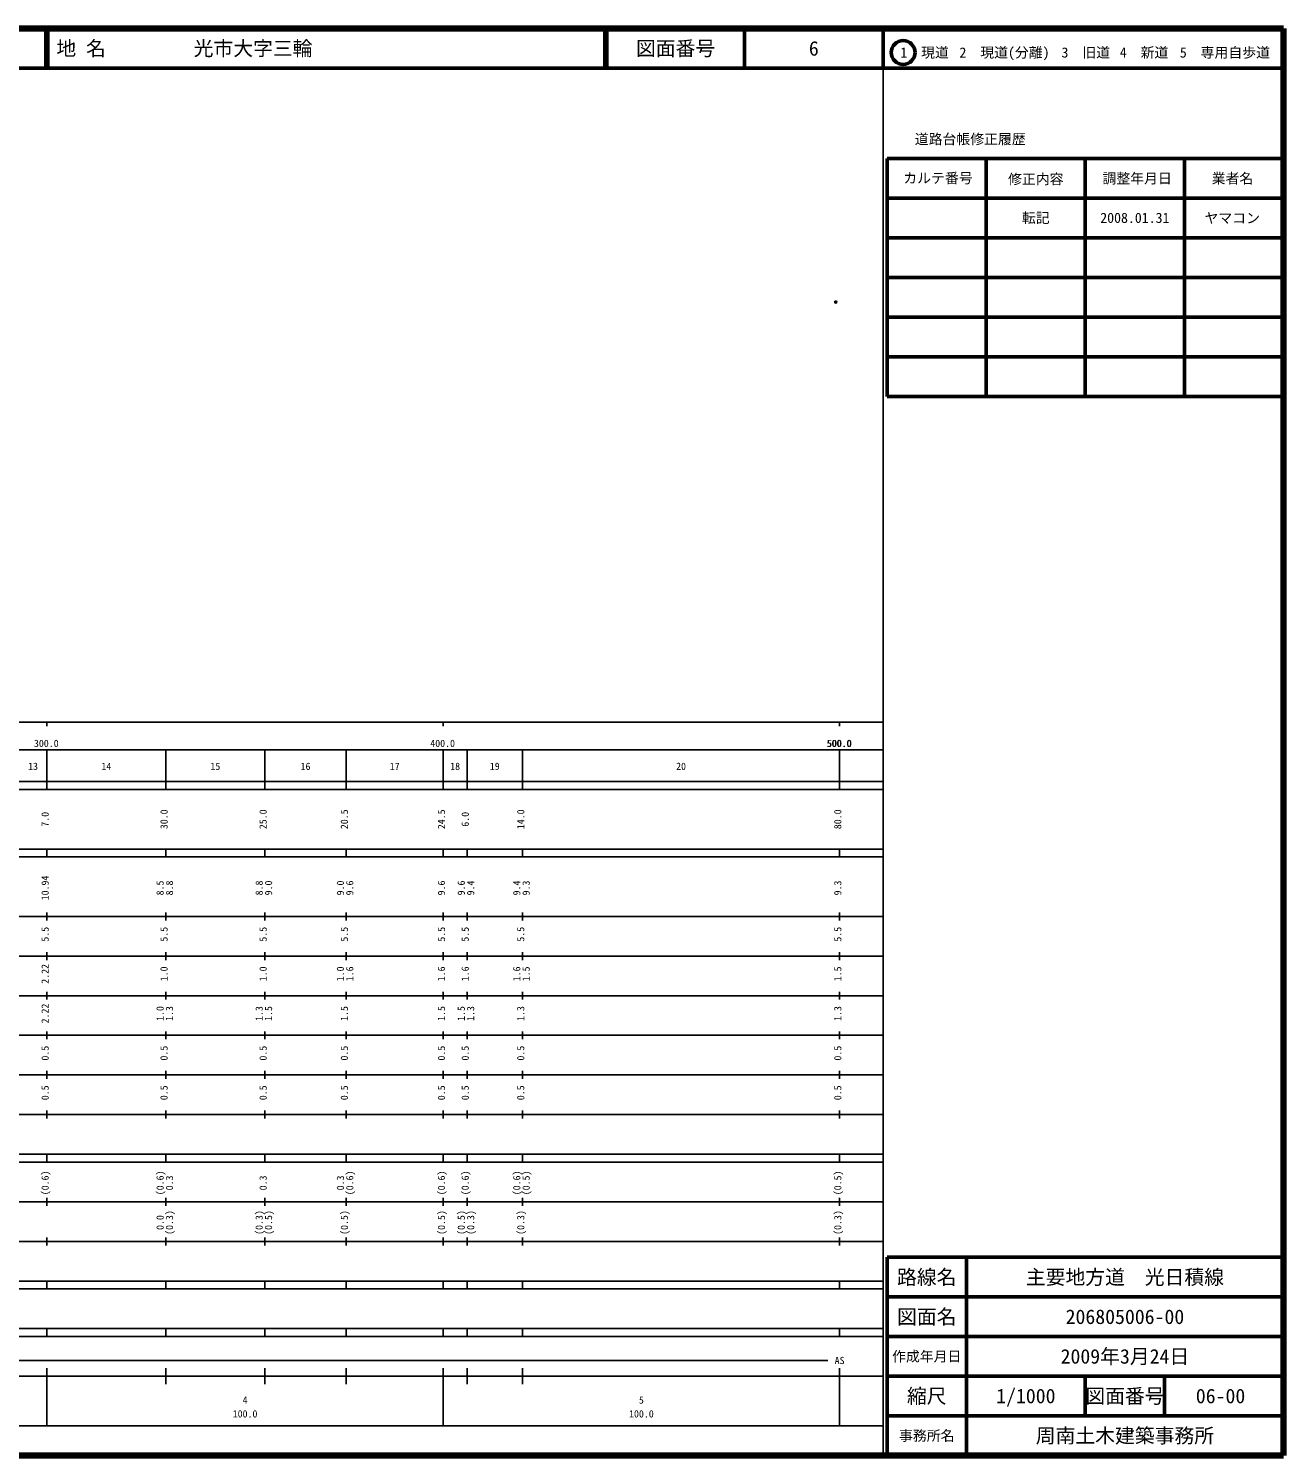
# Model space of a CAD drawing. Units: millimetres on the paper. Extents: x 40 to 680, y 20 to 380.
# Drawn here: x 363.4 to 680, y 20 to 380 of the extents above; entities that cross this region are included whole.
import ezdxf
from ezdxf.enums import TextEntityAlignment as Align

# ---------------------------------------------------------------- set-up
doc = ezdxf.new("R2010")
doc.units = ezdxf.units.MM
doc.header["$PDMODE"] = 32
doc.header["$PDSIZE"] = 0.5
doc.layers.add('M-OTRS', color=6, linetype='Continuous')
doc.layers.add('M-TTL-TXT', color=7, linetype='Continuous')
for name, color, linetype, lineweight in [('M-TTL', 2, 'Continuous', 140), ('M-TTL-BAND', 7, 'Continuous', 25), ('M-TTL-FRAM', 2, 'Continuous', 50), ('M-TTL-LINE', 7, 'Continuous', 50)]:
    doc.layers.add(name, color=color, linetype=linetype, lineweight=lineweight)
doc.styles.add('ＭＳ ゴシック', font='')
doc.styles.get('ＭＳ ゴシック').set_extended_font_data('MS Gothic')

msp = doc.modelspace()

# ---------------------------------------------------------------- linework, layer by layer
at = {"layer": 'M-OTRS'}
msp.add_point((567.022, 311.005), dxfattribs=at)
at = {"layer": 'M-TTL'}
for p, q in [((680, 380), (40, 380)), ((680, 20), (680, 380)), ((40, 20), (680, 20))]:
    msp.add_line(p, q, dxfattribs=at)
at = {"layer": 'M-TTL-BAND'}
for p, q in [((579, 20), (579, 370)), ((40, 205), (579, 205)), ((368, 205), (368, 204)), ((468, 205), (468, 204)), ((568, 205), (568, 204)), ((68, 198), (579, 198)), ((368, 188), (368, 198)), ((398, 188), (398, 198)), ((423, 188), (423, 198)), ((443.5, 188), (443.5, 198)), ((468, 188), (468, 198)), ((474, 188), (474, 198)), ((488, 188), (488, 198)), ((568, 188), (568, 198)), ((40, 190), (579, 190)), ((40, 188), (579, 188)), ((40, 173), (579, 173)), ((368, 171), (368, 173)), ((398, 171), (398, 173)), ((423, 171), (423, 173)), ((443.5, 171), (443.5, 173)), ((468, 171), (468, 173)), ((474, 171), (474, 173)), ((488, 171), (488, 173)), ((568, 171), (568, 173)), ((40, 171), (579, 171)), ((40, 156), (579, 156)), ((368, 155), (368, 157)), ((398, 155), (398, 157)), ((423, 155), (423, 157)), ((443.5, 155), (443.5, 157)), ((468, 155), (468, 157)), ((474, 155), (474, 157)), ((488, 155), (488, 157)), ((568, 155), (568, 157)), ((46, 146), (579, 146)), ((368, 145), (368, 147)), ((398, 145), (398, 147)), ((423, 145), (423, 147)), ((443.5, 145), (443.5, 147)), ((468, 145), (468, 147)), ((474, 145), (474, 147)), ((488, 145), (488, 147)), ((568, 145), (568, 147)), ((368, 135), (368, 137)), ((398, 135), (398, 137)), ((423, 135), (423, 137)), ((443.5, 135), (443.5, 137)), ((468, 135), (468, 137)), ((474, 135), (474, 137)), ((488, 135), (488, 137)), ((568, 135), (568, 137)), ((52, 136), (579, 136)), ((46, 126), (579, 126)), ((368, 125), (368, 127)), ((398, 125), (398, 127)), ((423, 125), (423, 127)), ((443.5, 125), (443.5, 127)), ((468, 125), (468, 127)), ((474, 125), (474, 127)), ((488, 125), (488, 127)), ((568, 125), (568, 127)), ((52, 116), (579, 116)), ((368, 115), (368, 117)), ((398, 115), (398, 117)), ((423, 115), (423, 117)), ((443.5, 115), (443.5, 117)), ((468, 115), (468, 117)), ((474, 115), (474, 117)), ((488, 115), (488, 117)), ((568, 115), (568, 117)), ((46, 106), (579, 106)), ((368, 105), (368, 107)), ((398, 105), (398, 107)), ((423, 105), (423, 107)), ((443.5, 105), (443.5, 107)), ((468, 105), (468, 107)), ((474, 105), (474, 107)), ((488, 105), (488, 107)), ((568, 105), (568, 107)), ((40, 96), (579, 96)), ((40, 94), (579, 94)), ((368, 94), (368, 96)), ((398, 94), (398, 96)), ((423, 94), (423, 96)), ((443.5, 94), (443.5, 96)), ((468, 94), (468, 96)), ((474, 94), (474, 96)), ((488, 94), (488, 96)), ((568, 94), (568, 96)), ((49, 84), (579, 84)), ((368, 83), (368, 85)), ((398, 83), (398, 85)), ((423, 83), (423, 85)), ((443.5, 83), (443.5, 85)), ((468, 83), (468, 85)), ((474, 83), (474, 85)), ((488, 83), (488, 85)), ((568, 83), (568, 85)), ((40, 74), (579, 74)), ((368, 73), (368, 75)), ((398, 73), (398, 75)), ((423, 73), (423, 75)), ((443.5, 73), (443.5, 75)), ((468, 73), (468, 75)), ((474, 73), (474, 75)), ((488, 73), (488, 75)), ((568, 73), (568, 75)), ((40, 64), (579, 64)), ((40, 62), (579, 62)), ((368, 62), (368, 64)), ((398, 62), (398, 64)), ((423, 62), (423, 64)), ((443.5, 62), (443.5, 64)), ((468, 62), (468, 64)), ((474, 62), (474, 64)), ((488, 62), (488, 64)), ((568, 62), (568, 64)), ((40, 52), (579, 52)), ((368, 50), (368, 52)), ((398, 50), (398, 52)), ((423, 50), (423, 52)), ((443.5, 50), (443.5, 52)), ((468, 50), (468, 52)), ((474, 50), (474, 52)), ((488, 50), (488, 52)), ((568, 50), (568, 52)), ((40, 50), (579, 50)), ((71, 44), (565, 44)), ((40, 40), (579, 40)), ((368, 27.5), (368, 42)), ((398, 38), (398, 42)), ((423, 38), (423, 42)), ((443.5, 38), (443.5, 42)), ((468, 27.5), (468, 42)), ((474, 38), (474, 42)), ((488, 38), (488, 42)), ((568, 27.5), (568, 42)), ((68, 27.5), (579, 27.5))]:
    msp.add_line(p, q, dxfattribs=at)
at = {"layer": 'M-TTL-FRAM'}
for p, q in [((580, 347.197), (580, 287.197)), ((580, 347.197), (680, 347.197)), ((580, 287.197), (680, 287.197)), ((680, 70), (580, 70)), ((580, 70), (580, 20))]:
    msp.add_line(p, q, dxfattribs=at)
at = {"layer": 'M-TTL-LINE'}
for p, q in [((367.75, 380), (367.75, 370)), ((368.25, 380), (368.25, 370)), ((508.747, 380), (508.747, 370)), ((509.247, 380), (509.247, 370)), ((543.997, 380), (543.997, 370)), ((579, 380), (579, 370)), ((40, 370), (680, 370)), ((605, 347.197), (605, 287.197)), ((630, 347.197), (630, 287.197)), ((655, 347.197), (655, 287.197)), ((580, 337.197), (680, 337.197)), ((580, 327.197), (680, 327.197)), ((580, 317.197), (680, 317.197)), ((580, 307.197), (680, 307.197)), ((580, 297.197), (680, 297.197)), ((600, 70), (600, 20)), ((680, 60), (580, 60)), ((680, 50), (580, 50)), ((680, 40), (580, 40)), ((630, 40), (630, 30)), ((650, 40), (650, 30)), ((680, 30), (580, 30))]:
    msp.add_line(p, q, dxfattribs=at)
msp.add_circle((584.031, 373.958), 3, dxfattribs=at)

# ---------------------------------------------------------------- texts
at = {"layer": 'M-TTL-BAND', "style": 'ＭＳ ゴシック'}
for s, p in [('300.0', (367.844, 198.195)), ('400.0', (467.844, 198.195)), ('500.0', (567.844, 198.195)), ('500.0', (568, 198.195)), ('13', (364.5, 192.405)), ('14', (383, 192.405)), ('15', (410.5, 192.405)), ('16', (433.25, 192.405)), ('17', (455.75, 192.405)), ('18', (471, 192.405)), ('19', (481, 192.405)), ('20', (528, 192.405)), ('AS', (568, 42.5)), ('4', (418, 32.523)), ('5', (518, 32.523)), ('100.0', (418, 29.033)), ('100.0', (518, 29.033))]:
    msp.add_text(s, height=1.833, dxfattribs=at).set_placement(p, align=Align.BOTTOM_CENTER)
for s, p in [('7.0', (369, 180.5)), ('30.0', (399, 180.5)), ('25.0', (424, 180.5)), ('20.5', (444.5, 180.5)), ('24.5', (469, 180.5)), ('6.0', (475, 180.5)), ('14.0', (489, 180.5)), ('80.0', (569, 180.5)), ('10.94', (369, 163.174)), ('8.5', (398, 163.174)), ('8.8', (400.37, 163.174)), ('8.8', (423, 163.174)), ('9.0', (425.37, 163.174)), ('9.0', (443.5, 163.174)), ('9.6', (445.87, 163.174)), ('9.6', (469, 163.174)), ('9.6', (474, 163.174)), ('9.4', (476.37, 163.174)), ('9.4', (488, 163.174)), ('9.3', (490.37, 163.174)), ('9.3', (569, 163.174)), ('5.5', (369, 151.5)), ('5.5', (399, 151.5)), ('5.5', (424, 151.5)), ('5.5', (444.5, 151.5)), ('5.5', (469, 151.5)), ('5.5', (475, 151.5)), ('5.5', (489, 151.5)), ('5.5', (569, 151.5)), ('2.22', (369, 141.5)), ('1.0', (399, 141.5)), ('1.0', (424, 141.5)), ('1.0', (443.5, 141.5)), ('1.6', (445.87, 141.5)), ('1.6', (469, 141.5)), ('1.6', (475, 141.5)), ('1.6', (488, 141.5)), ('1.5', (490.37, 141.5)), ('1.5', (569, 141.5)), ('2.22', (369, 131.5)), ('1.0', (398, 131.5)), ('1.3', (400.37, 131.5)), ('1.3', (423, 131.5)), ('1.5', (425.37, 131.5)), ('1.5', (444.5, 131.5)), ('1.5', (469, 131.5)), ('1.5', (474, 131.5)), ('1.3', (476.37, 131.5)), ('1.3', (489, 131.5)), ('1.3', (569, 131.5)), ('0.5', (369, 121.5)), ('0.5', (399, 121.5)), ('0.5', (424, 121.5)), ('0.5', (444.5, 121.5)), ('0.5', (469, 121.5)), ('0.5', (475, 121.5)), ('0.5', (489, 121.5)), ('0.5', (569, 121.5)), ('0.5', (369, 111.5)), ('0.5', (399, 111.5)), ('0.5', (424, 111.5)), ('0.5', (444.5, 111.5)), ('0.5', (469, 111.5)), ('0.5', (475, 111.5)), ('0.5', (489, 111.5)), ('0.5', (569, 111.5)), ('(0.6)', (369, 88.764)), ('(0.6)', (398, 88.764)), ('0.3', (400.37, 88.764)), ('0.3', (424, 88.764)), ('0.3', (443.5, 88.764)), ('(0.6)', (445.87, 88.764)), ('(0.6)', (469, 88.764)), ('(0.6)', (475, 88.764)), ('(0.6)', (488, 88.764)), ('(0.5)', (490.37, 88.764)), ('(0.5)', (569, 88.764)), ('0.0', (398, 78.764)), ('(0.3)', (400.37, 78.764)), ('(0.3)', (423, 78.764)), ('(0.5)', (425.37, 78.764)), ('(0.5)', (444.5, 78.764)), ('(0.5)', (469, 78.764)), ('(0.5)', (474, 78.764)), ('(0.3)', (476.37, 78.764)), ('(0.3)', (489, 78.764)), ('(0.3)', (569, 78.764))]:
    msp.add_text(s, height=1.833, rotation=90, dxfattribs=at).set_placement(p, align=Align.BOTTOM_CENTER)
at = {"layer": 'M-TTL-TXT', "style": 'ＭＳ ゴシック'}
for s, p in [('地 名', (370.38, 375)), ('光市大字三輪', (405.024, 375))]:
    msp.add_text(s, height=3.666, dxfattribs=at).set_placement(p, align=Align.MIDDLE_LEFT)
for s, height, p in [('図面番号', 3.666, (526.622, 375)), ('6', 3.666, (561.497, 375)), ('1\u3000現道', 2.566, (589.448, 373.958)), ('2\u3000現道(分離)', 2.566, (609.619, 373.958)), ('3\u3000旧道', 2.566, (630.121, 373.958)), ('4\u3000新道', 2.566, (644.824, 373.958)), ('5\u3000専用自歩道', 2.566, (665.228, 373.958)), ('道路台帳修正履歴', 2.566, (600.968, 352.113)), ('カルテ番号', 2.566, (592.839, 342.277)), ('修正内容', 2.566, (617.509, 342.023)), ('調整年月日', 2.566, (643.089, 342.197)), ('業者名', 2.566, (667.134, 342.197)), ('転記', 2.566, (617.5, 332.245)), ('2008.01.31', 2.566, (642.5, 332.245)), ('ヤマコン', 2.566, (667.077, 332.189)), ('路線名', 3.666, (590, 65)), ('路線名', 3.666, (590, 65)), ('主要地方道\u3000光日積線', 3.666, (640, 65)), ('図面名', 3.666, (590, 55)), ('図面名', 3.666, (590, 55)), ('206805006-00', 3.666, (640, 55)), ('2009年3月24日', 3.666, (640, 45)), ('作成年月日', 2.566, (590, 45)), ('作成年月日', 2.566, (590, 45)), ('縮尺', 3.666, (590, 35)), ('縮尺', 3.666, (590, 35)), ('1/1000', 3.666, (615, 35)), ('図面番号', 3.666, (640, 35)), ('図面番号', 3.666, (640, 35)), ('06-00', 3.666, (664.125, 35)), ('事務所名', 2.566, (590, 25)), ('事務所名', 2.566, (590, 25)), ('周南土木建築事務所', 3.666, (640, 25))]:
    msp.add_text(s, height=height, dxfattribs=at).set_placement(p, align=Align.MIDDLE_CENTER)

doc.saveas('drawing.dxf')
